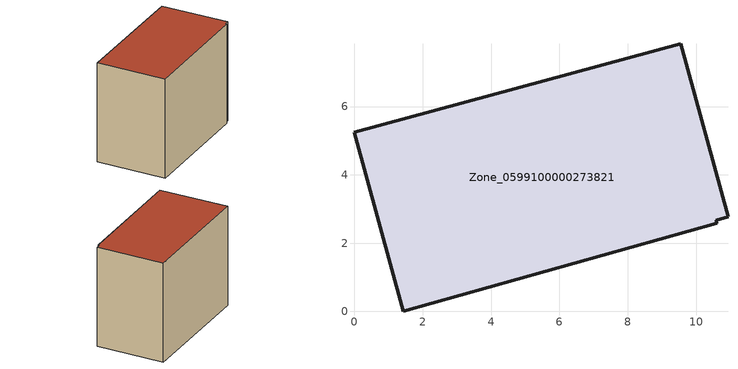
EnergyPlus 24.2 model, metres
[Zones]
Zone_0599100000273821
 floor ground (C_G): 1.43,0 0,5.24 9.55,7.84 10.94,2.77 10.59,2.67 10.6,2.58 z0
 wall outside (C_F): 0,5.24 1.43,0 10.6,2.58 10.59,2.67 10.94,2.77 9.55,7.84 0,5.24 z0:7.84
 roof outside (C_R): 10.94,2.77 9.55,7.84 0,5.24 1.43,0 10.6,2.58 10.59,2.67 z7.84
[BUILDING]
Pand.0599100000273821: North Axis=0; Terrain=City; Loads Convergence Tolerance Value=0.04; Temperature Convergence Tolerance Value=0.4; Solar Distribution=FullExterior; Maximum Number of Warmup Days=25; Minimum Number of Warmup Days=1
[Site:Location]
Rotterdam.The.Hague.AP_ZH_NLD Design_Conditions: Latitude=51.96; Longitude=4.45; Time Zone=1; Elevation=-4.5
[SITE:GROUNDTEMPERATURE:BUILDINGSURFACE]
18, 18, 18, 18, 18, 18, 18, 18, 18, 18, 18, 18
[MATERIAL] Thermal Absorptance=0.9; Solar Absorptance=0.7; Visible Absorptance=0.7
Name | Roughness | Thickness | Conductivity | Density | Specific Heat
G.TI.1946-1964 | MediumSmooth | 0.15 | 1 | 540 | 1210
F.TI.1946-1964 | Rough | 0.3 | 0.857143 | 1920 | 840
R.TI.1946-1964 | MediumRough | 0.2 | 0.277778 | 1500 | 1000
[CONSTRUCTION]
C_G: G.TI.1946-1964
C_F: F.TI.1946-1964
C_R: R.TI.1946-1964
[ZONE]
Zone_0599100000273821: Type=1; Multiplier=1; Ceiling Height=Autocalculate; Volume=Autocalculate; Floor Area=autocalculate; Part of Total Floor Area=Yes
[ZONEINFILTRATION:DESIGNFLOWRATE]
Infil_Zone_0599100000273821: Zone or ZoneList or Space or SpaceList=Zone_0599100000273821; Schedule=AlwaysOn; Design Flow Rate Calculation Method=Flow/Area; Flow Rate per Floor Area=0.003; Constant Term Coefficient=1; Temperature Term Coefficient=0; Velocity Term Coefficient=0; Velocity Squared Term Coefficient=0
[HVACTEMPLATE:ZONE:IDEALLOADSAIRSYSTEM]
Zone_0599100000273821: Maximum Heating Supply Air Temperature=50; Minimum Cooling Supply Air Temperature=13; Maximum Heating Supply Air Humidity Ratio=0.0156; Minimum Cooling Supply Air Humidity Ratio=0.0077; Heating Limit=NoLimit; Cooling Limit=NoLimit; Dehumidification Control Type=ConstantSensibleHeatRatio; Cooling Sensible Heat Ratio=0.7; Dehumidification Setpoint=60; Humidification Control Type=None; Humidification Setpoint=30; Outdoor Air Method=None; Outdoor Air Flow Rate per Person=0.00944; Outdoor Air Flow Rate per Zone Floor Area=0; Outdoor Air Flow Rate per Zone=0; Demand Controlled Ventilation Type=None; Outdoor Air Economizer Type=NoEconomizer; Heat Recovery Type=None; Sensible Heat Recovery Effectiveness=0.7; Latent Heat Recovery Effectiveness=0.65
[ZONECONTROL:THERMOSTAT]
ThermostatControl_Zone_0599100000273821: Zone or ZoneList=Zone_0599100000273821; Control Type Schedule=DualSetpointControlType; Control 1=Thermostat_Zone_0599100000273821; Temperature Difference Between Cutout And Setpoint=0
[THERMOSTATSETPOINT:DUALSETPOINT]
Thermostat_Zone_0599100000273821: Heating Setpoint Temperature Schedule=HeatingSetpoint_Zone_0599100000273821; Cooling Setpoint Temperature Schedule=CoolingSetpoint_Zone_0599100000273821
[SCHEDULE:COMPACT]
HeatingSetpoint_Zone_0599100000273821: Through: 12/31, For: AllDays, Until: 24:00, 21
CoolingSetpoint_Zone_0599100000273821: Through: 12/31, For: AllDays, Until: 24:00, 24
DualSetpointControlType: Through: 12/31, For: AllDays, Until: 24:00, 4
AlwaysOn: Through: 12/31, For: AllDays, Until: 24:00, 1
